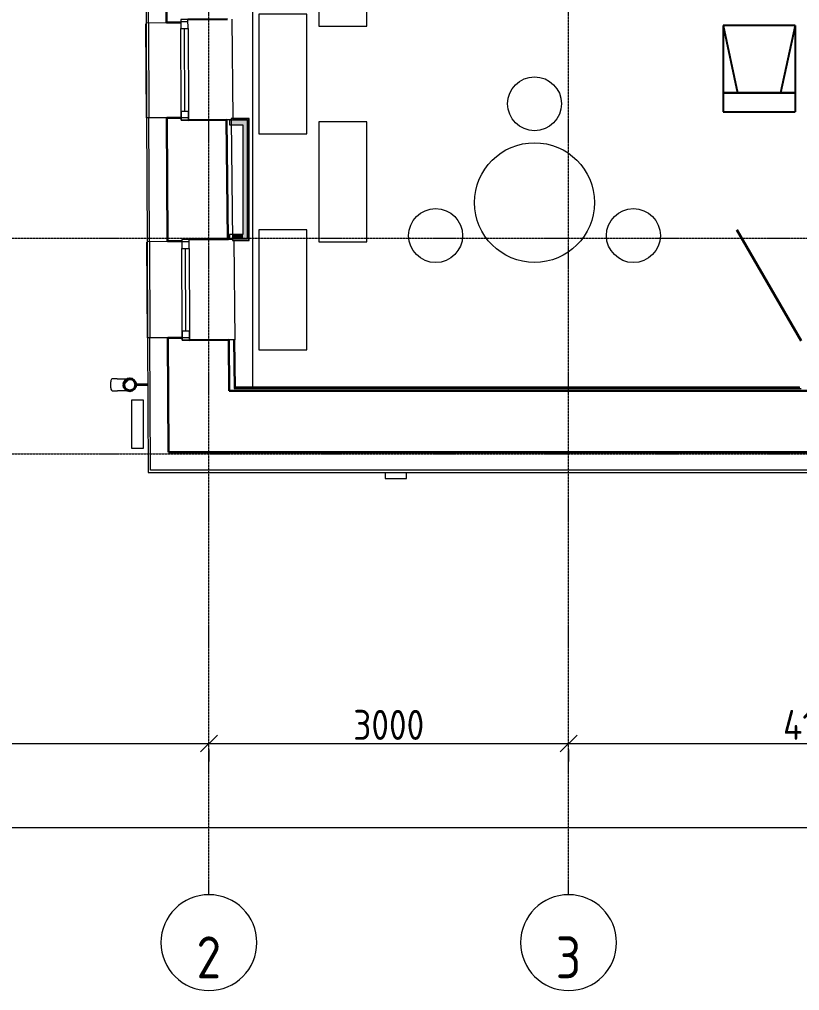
# Model space of a CAD drawing. Header units: millimetres. Extents: x -42533 to 645315, y 3457 to 82611.
# Drawn here: x 278965 to 285473, y 21993 to 30097 of the extents above; entities that cross this region are included whole.
import ezdxf

# ---------------------------------------------------------------- set-up
doc = ezdxf.new("R2010")
doc.units = ezdxf.units.MM
doc.linetypes.add('ADSK_Линия сетки', pattern=[25, 20, -2.5, 0, -2.5])
for name, color, linetype, lineweight in [('_ Окна', 7, 'Continuous', 9), ('Двери', 7, 'Continuous', 9), ('Обобщенные модели', 7, 'Continuous', 18), ('Окна', 7, 'Continuous', 9), ('Оси', 253, 'Continuous', 9), ('Перекрытие', 7, 'Continuous', 18), ('Размеры', 7, 'Continuous', 9), ('Стены внутренние', 7, 'Continuous', 18), ('Стены наружные', 7, 'Continuous', 18), ('Стены несущие', 7, 'Continuous', 30), ('Стены отделка', 7, 'Continuous', 30), ('Стены штриховка', 7, 'Continuous', 9), ('ТХ', 5, 'Continuous', 0), ('ШТРИХОВКА', 252, 'Continuous', 15)]:
    doc.layers.add(name, color=color, linetype=linetype, lineweight=lineweight)
doc.layers.add('ЭОМ_Лотки рабочие', color=5, linetype='Continuous')
doc.styles.add('GOST Common', font='GOST_Common.ttf', dxfattribs={"width": 0.9, "height": 350})
doc.styles.add('GOST Common_1', font='GOST_Common.ttf', dxfattribs={"width": 0.9, "height": 250})
doc.dimstyles.new('ADSK_Основной_2_5_мм', dxfattribs={"dimscale": 304.8, "dimtxt": 251.428749, "dimasz": 0.463911, "dimexe": 0.492126, "dimexo": 0.492126, "dimgap": 0.098425, "dimtad": 1, "dimrnd": 0.01, "dimdsep": 46, "dimtxsty": 'GOST Common_1', "dimblk1": 'OBLIQUE', "dimblk2": 'OBLIQUE', "dimsah": 1, "dimcen": 0.09, "dimdle": 0.492126, "dimazin": 2, "dimtfac": 1, "dimtdec": 4, "dimtix": 1, "dimtmove": 0, "dimatfit": 3, "dimfxl": 1, "dimtvp": 1, "dimtolj": 1, "dimtzin": 0, "dimlwd": 20, "dimlwe": 20, "dimarcsym": 2})

# ---------------------------------------------------------------- blocks, each defined once
blk = doc.blocks.new('_Oblique')
at = {"color": 0, "linetype": 'ByBlock', "lineweight": -2}
blk.add_line((-0.5, -0.5), (0.5, 0.5), dxfattribs=at)
blk = doc.blocks.new('*D1107')
at = {"layer": 'Defpoints', "color": 0, "transparency": 16777216}
for p in [(-5993.1, -2161.9), (506.9, -2161.9), (506.9, -2261.8)]:
    blk.add_point(p, dxfattribs=at)
at = {"layer": 'Размеры', "color": 0, "lineweight": 20, "transparency": 16777216}
for p, q in [((-6143.1, -2261.8), (656.9, -2261.8)), ((-5993.1, -2311.9), (-5993.1, -2411.8)), ((506.9, -2311.9), (506.9, -2411.8))]:
    blk.add_line(p, q, dxfattribs=at)
at = {"layer": 'Размеры', "color": 0, "lineweight": 20, "transparency": 16777216, "xscale": 141.4, "yscale": 141.4, "zscale": 141.4, "rotation": 180}
blk.add_blockref('_Oblique', (-5993.1, -2261.8), dxfattribs=at)
at = {"layer": 'Размеры', "color": 0, "lineweight": 20, "transparency": 16777216, "xscale": 141.4, "yscale": 141.4, "zscale": 141.4}
blk.add_blockref('_Oblique', (506.9, -2261.8), dxfattribs=at)
at = {"layer": 'Размеры', "color": 0, "lineweight": 20, "transparency": 16777216, "insert": (-2743.1, -2106.8), "char_height": 250, "width": 756.843, "attachment_point": 5, "style": 'GOST Common_1'}
blk.add_mtext('\\A1;6500', dxfattribs=at)
blk = doc.blocks.new('*D1108')
at = {"layer": 'Defpoints', "color": 0, "transparency": 16777216}
for p in [(506.9, -2161.9), (3506.9, -2161.9), (3506.9, -2261.8)]:
    blk.add_point(p, dxfattribs=at)
at = {"layer": 'Размеры', "color": 0, "lineweight": 20, "transparency": 16777216}
for p, q in [((356.9, -2261.8), (3656.9, -2261.8)), ((506.9, -2311.9), (506.9, -2411.8)), ((3506.9, -2311.9), (3506.9, -2411.8))]:
    blk.add_line(p, q, dxfattribs=at)
at = {"layer": 'Размеры', "color": 0, "lineweight": 20, "transparency": 16777216, "xscale": 141.4, "yscale": 141.4, "zscale": 141.4, "rotation": 180}
blk.add_blockref('_Oblique', (506.9, -2261.8), dxfattribs=at)
at = {"layer": 'Размеры', "color": 0, "lineweight": 20, "transparency": 16777216, "xscale": 141.4, "yscale": 141.4, "zscale": 141.4}
blk.add_blockref('_Oblique', (3506.9, -2261.8), dxfattribs=at)
at = {"layer": 'Размеры', "color": 0, "lineweight": 20, "transparency": 16777216, "insert": (2006.9, -2106.8), "char_height": 250, "width": 756.843, "attachment_point": 5, "style": 'GOST Common_1'}
blk.add_mtext('\\A1;3000', dxfattribs=at)
blk = doc.blocks.new('*D1109')
at = {"layer": 'Defpoints', "color": 0, "transparency": 16777216}
for p in [(3506.9, -2161.9), (7656.9, -2161.9), (7656.9, -2261.8)]:
    blk.add_point(p, dxfattribs=at)
at = {"layer": 'Размеры', "color": 0, "lineweight": 20, "transparency": 16777216}
for p, q in [((3356.9, -2261.8), (7806.9, -2261.8)), ((3506.9, -2311.9), (3506.9, -2411.8)), ((7656.9, -2311.9), (7656.9, -2411.8))]:
    blk.add_line(p, q, dxfattribs=at)
at = {"layer": 'Размеры', "color": 0, "lineweight": 20, "transparency": 16777216, "xscale": 141.4, "yscale": 141.4, "zscale": 141.4, "rotation": 180}
blk.add_blockref('_Oblique', (3506.9, -2261.8), dxfattribs=at)
at = {"layer": 'Размеры', "color": 0, "lineweight": 20, "transparency": 16777216, "xscale": 141.4, "yscale": 141.4, "zscale": 141.4}
blk.add_blockref('_Oblique', (7656.9, -2261.8), dxfattribs=at)
at = {"layer": 'Размеры', "color": 0, "lineweight": 20, "transparency": 16777216, "insert": (5581.9, -2106.8), "char_height": 250, "width": 726.16, "attachment_point": 5, "style": 'GOST Common_1'}
blk.add_mtext('\\A1;4150', dxfattribs=at)
blk = doc.blocks.new('*D1118')
at = {"layer": 'Defpoints', "color": 0, "transparency": 16777216}
for p in [(-5993.1, -2861.9), (55856.9, -2861.9), (55856.9, -2961.8)]:
    blk.add_point(p, dxfattribs=at)
at = {"layer": 'Размеры', "color": 0, "lineweight": 20, "transparency": 16777216}
for p, q in [((-6143.1, -2961.8), (56006.9, -2961.8)), ((-5993.1, -3011.9), (-5993.1, -3111.8)), ((55856.9, -3011.9), (55856.9, -3111.8))]:
    blk.add_line(p, q, dxfattribs=at)
at = {"layer": 'Размеры', "color": 0, "lineweight": 20, "transparency": 16777216, "xscale": 141.4, "yscale": 141.4, "zscale": 141.4, "rotation": 180}
blk.add_blockref('_Oblique', (-5993.1, -2961.8), dxfattribs=at)
at = {"layer": 'Размеры', "color": 0, "lineweight": 20, "transparency": 16777216, "xscale": 141.4, "yscale": 141.4, "zscale": 141.4}
blk.add_blockref('_Oblique', (55856.9, -2961.8), dxfattribs=at)
at = {"layer": 'Размеры', "color": 0, "lineweight": 20, "transparency": 16777216, "insert": (24931.9, -2806.8), "char_height": 250, "width": 889.802, "attachment_point": 5, "style": 'GOST Common_1'}
blk.add_mtext('\\A1;61850', dxfattribs=at)
blk = doc.blocks.new('ТХ 3 этаж')
at = {"color": 8}
for p, q in [((11806.8, 3609.9), (11806.8, 2889.9)), ((11806.8, 3609.9), (11806.8, 2889.9)), ((12406.8, 3609.9), (11806.8, 3609.9)), ((12406.8, 3609.9), (11806.8, 3609.9)), ((11806.8, 3609.9), (11928.2, 3050.1)), ((11806.8, 3609.9), (11928.2, 3050.1)), ((12406.8, 3609.9), (12285.3, 3050.1)), ((12406.8, 3609.9), (12285.3, 3050.1)), ((12406.8, 3609.9), (12406.8, 2889.9)), ((11806.8, 3050.1), (12406.8, 3050.1)), ((12406.8, 3050.1), (11806.8, 3050.1)), ((11806.8, 2889.9), (12406.8, 2889.9))]:
    blk.add_line(p, q, dxfattribs=at)
at = {"layer": 'ТХ', "color": 8}
for points in [[(8834.1, 3605.9), (8834.1, 4605.9), (8434.1, 4605.9), (8434.1, 3605.9)], [(8334.1, 2705.9), (8334.1, 3705.9), (7934.1, 3705.9), (7934.1, 2705.9)], [(8834.1, 1805.9), (8834.1, 2805.9), (8434.1, 2805.9), (8434.1, 1805.9)], [(8334.1, 905.9), (8334.1, 1905.9), (7934.1, 1905.9), (7934.1, 905.9)]]:
    blk.add_lwpolyline(points, close=True, dxfattribs=at)
for centre, radius in [((10233.8, 2957.9), 225), ((10233.8, 2132.9), 500), ((9408.8, 1857.9), 225), ((11058.8, 1857.9), 225)]:
    blk.add_circle(centre, radius, dxfattribs=at)
blk = doc.blocks.new('План 3 этажа')
at = {"layer": 'Обобщенные модели', "lineweight": 9}
h = blk.add_hatch(dxfattribs=at)
h.set_pattern_fill('FP_7', color=8, angle=90.2724742, style=0, pattern_type=2)
h.set_pattern_definition([(45, (507.34, 158.9), (-106.067, 106.065), [])])
h.paths.add_polyline_path([(-164.377, 683.274), (-142.125, 683.379), (-122.123, 693.129), (-108.332, 710.593), (-103.756, 733.478), (-109.473, 755.141), (-122.495, 771.312), (-142.589, 780.871), (-164.841, 780.765), (-184.843, 771.015), (-198.634, 753.552), (-203.483, 731.834), (-197.584, 709.116), (-184.471, 692.833)])
at = {"layer": 'Стены внутренние'}
for points in [[(733.923, 2901.401), (829.772, 2901.401), (829.772, 2941.401), (693.423, 2941.226), (693.834, 2901.401), (703.688, 2901.401)], [(829.772, 1946.556), (829.772, 2901.401), (789.772, 2901.401), (789.772, 1946.556), (794.538, 1946.556)], [(764.959, 1946.556), (789.772, 1946.556), (789.772, 1986.556), (703.282, 1986.556), (703.688, 1947.263), (703.688, 1946.556)]]:
    blk.add_hatch(color=8, dxfattribs=at).paths.add_polyline_path(points)
at = {"layer": '_ Окна', "color": 8, "lineweight": 18}
for p, q in [((332.03, 3779.517), (272.031, 3779.231)), ((272.031, 3779.231), (272.392, 3703.232)), ((332.391, 3703.517), (332.03, 3779.517)), ((272.392, 3703.232), (332.391, 3703.517)), ((275.664, 3015.24), (335.663, 3015.525)), ((276.025, 2939.241), (275.664, 3015.24)), ((335.663, 3015.525), (336.025, 2939.526)), ((336.025, 2939.526), (276.025, 2939.241)), ((340.757, 1944.537), (280.757, 1944.252)), ((280.757, 1944.252), (281.119, 1868.253)), ((281.119, 1868.253), (341.118, 1868.538)), ((341.118, 1868.538), (340.757, 1944.537)), ((284.39, 1180.261), (344.39, 1180.546)), ((284.752, 1104.262), (284.39, 1180.261)), ((344.39, 1180.546), (344.751, 1104.547)), ((344.751, 1104.547), (284.752, 1104.262))]:
    blk.add_line(p, q, dxfattribs=at)
at = {"layer": '_ Окна', "color": 8}
for p, q in [((332.125, 3759.517), (272.126, 3759.231)), ((305.664, 3015.383), (302.392, 3703.375)), ((335.93, 2959.526), (275.93, 2959.241)), ((340.852, 1924.538), (280.852, 1924.252)), ((314.39, 1180.403), (311.118, 1868.396)), ((344.656, 1124.547), (284.657, 1124.261))]:
    blk.add_line(p, q, dxfattribs=at)
at = {"layer": 'Двери', "color": 8, "lineweight": 30}
blk.add_line((5445.873, 1098.21), (4910.873, 2024.857), dxfattribs=at)
at = {"layer": 'Обобщенные модели', "color": 8}
for p, q in [((-257.367, 781.579), (-299.871, 781.377)), ((-3.509, 737.786), (-102.649, 737.314)), ((-299.395, 681.378), (-256.892, 681.58)), ((-102.601, 727.314), (-3.461, 727.786))]:
    blk.add_line(p, q, dxfattribs=at)
at = {"layer": 'Обобщенные модели', "color": 8, "flags": 128}
for points in [[(-257.367, 781.579), (-251.7, 781.606), (-246.115, 781.632), (-240.623, 781.658), (-235.231, 781.684), (-229.95, 781.709), (-224.786, 781.734), (-219.748, 781.758), (-214.845, 781.781), (-210.084, 781.804), (-205.473, 781.826), (-201.019, 781.847), (-196.729, 781.867), (-192.611, 781.887), (-188.67, 781.905), (-184.913, 781.923), (-181.346, 781.94), (-177.976, 781.956), (-174.806, 781.971), (-171.842, 781.986), (-169.09, 781.999), (-166.738, 782.01)], [(-166.262, 682.011), (-167.532, 682.005), (-170.196, 681.992), (-173.072, 681.979), (-176.157, 681.964), (-179.445, 681.948), (-182.931, 681.932), (-186.609, 681.914), (-190.474, 681.896), (-194.519, 681.877), (-198.739, 681.856), (-203.125, 681.836), (-207.672, 681.814), (-212.372, 681.792), (-217.217, 681.769), (-222.199, 681.745), (-227.311, 681.721), (-232.545, 681.696), (-237.892, 681.67), (-243.343, 681.644), (-248.891, 681.618), (-254.525, 681.591), (-256.892, 681.58)]]:
    blk.add_lwpolyline(points, dxfattribs=at)
at = {"layer": 'Обобщенные модели', "color": 8}
for start, end in [(0.2724742, 180.2724742), (180.2724742, 0.2724742)]:
    blk.add_arc((-153.483, 732.072), 52, start, end, dxfattribs=at)
at = {"layer": 'Обобщенные модели', "color": 8, "lineweight": 40}
for start, end in [(0.2724742, 180.2724742), (180.2724742, 0.2724742)]:
    blk.add_arc((-153.483, 732.072), 50, start, end, dxfattribs=at)
at = {"layer": 'Обобщенные модели', "color": 8}
for start_param, end_param in [(3.14159265, 4.71238898), (4.71238898, 6.28318531)]:
    blk.add_ellipse((-299.633, 731.377), major_axis=(0.238, -49.999), ratio=0.30901699, start_param=start_param, end_param=end_param, dxfattribs=at)
at = {"layer": 'Окна', "color": 8}
for p, q in [((332.03, 3779.517), (272.031, 3779.231)), ((272.031, 3779.231), (272.392, 3703.232)), ((332.391, 3703.517), (332.03, 3779.517)), ((275.664, 3015.24), (272.392, 3703.232)), ((332.391, 3703.517), (335.663, 3015.525)), ((275.664, 3015.24), (276.025, 2939.241)), ((336.025, 2939.526), (335.663, 3015.525)), ((276.025, 2939.241), (336.025, 2939.526)), ((340.757, 1944.537), (280.757, 1944.252)), ((280.757, 1944.252), (281.119, 1868.253)), ((284.39, 1180.261), (281.119, 1868.253)), ((341.118, 1868.538), (340.757, 1944.537)), ((341.118, 1868.538), (344.39, 1180.546)), ((284.39, 1180.261), (284.752, 1104.262)), ((344.751, 1104.547), (344.39, 1180.546)), ((284.752, 1104.262), (344.751, 1104.547))]:
    blk.add_line(p, q, dxfattribs=at)
at = {"layer": 'Оси', "color": 8, "linetype": 'ADSK_Линия сетки'}
for p, q in [((506.908, -3523.688), (506.908, 43515.246)), ((3506.908, -3523.688), (3506.908, 43515.246)), ((-10051.774, 1953.902), (51155.436, 1953.902)), ((-10051.774, 153.902), (51155.436, 153.902))]:
    blk.add_line(p, q, dxfattribs=at)
at = {"layer": 'Оси', "color": 8, "lineweight": 20}
for centre, start, end in [((506.908, -3923.688), 360, 180), ((3506.908, -3923.688), 360, 180), ((506.908, -3923.688), 180, 360), ((3506.908, -3923.688), 180, 360)]:
    blk.add_arc(centre, 400, start, end, dxfattribs=at)
at = {"layer": 'Перекрытие', "color": 8}
blk.add_line((873.207, 712), (873.207, 7561.902), dxfattribs=at)
at = {"layer": 'Стены внутренние', "color": 8}
for p, q in [((653.413, 2942.035), (653.423, 2941.036)), ((672.363, 1107.105), (672.373, 1106.105))]:
    blk.add_line(p, q, dxfattribs=at)
at = {"layer": 'Стены наружные', "color": 8}
for p, q in [((-18.797, 3742.24), (-17.797, 3742.245)), ((-15.066, 2957.857), (-18.797, 3742.24)), ((-17.847, 3752.852), (-14.066, 2957.861)), ((2.153, 3752.948), (5.933, 2957.957)), ((696.748, 3781.251), (705.298, 2953.401)), ((-14.066, 2957.861), (-15.066, 2957.857)), ((-10.144, 1922.868), (-9.144, 1922.873)), ((-6.34, 1122.877), (-10.144, 1922.868)), ((-9.168, 1927.873), (-5.34, 1122.882)), ((10.832, 1927.968), (14.66, 1122.977)), ((715.82, 1934.556), (724.373, 1106.352)), ((-5.34, 1122.882), (-6.34, 1122.877))]:
    blk.add_line(p, q, dxfattribs=at)
at = {"layer": 'Стены несущие', "color": 8}
for p, q in [((152.151, 3753.661), (147.086, 4818.649)), ((152.151, 3753.661), (272.15, 3754.232)), ((332.03, 3779.517), (662.026, 3781.086)), ((275.93, 2959.241), (155.932, 2958.67)), ((160.83, 1928.682), (155.932, 2958.67)), ((653.423, 2941.036), (336.025, 2939.526)), ((663.688, 1947.073), (653.423, 2941.036)), ((340.757, 1944.537), (670.753, 1946.107)), ((670.748, 1947.107), (663.688, 1947.073)), ((670.753, 1946.107), (670.748, 1947.107)), ((160.83, 1928.682), (280.829, 1929.252)), ((284.657, 1124.261), (164.658, 1123.691)), ((164.658, 1123.691), (169.193, 170)), ((672.373, 1106.105), (344.751, 1104.547)), ((676.774, 680), (672.373, 1106.105)), ((7625.477, 680), (676.774, 680)), ((169.193, 170), (8185.477, 170))]:
    blk.add_line(p, q, dxfattribs=at)
at = {"layer": 'Стены отделка', "color": 8, "lineweight": 9}
for p, q in [((-22.912, 4817.84), (-17.847, 3752.852)), ((2.153, 3752.948), (-2.912, 4817.936)), ((-17.847, 3752.852), (152.151, 3753.661)), ((155.932, 2958.67), (-14.066, 2957.861)), ((-14.066, 2957.861), (-9.168, 1927.873)), ((10.832, 1927.968), (5.933, 2957.957)), ((693.423, 2941.226), (653.423, 2941.036)), ((678.06, 2941.401), (678.06, 2901.401)), ((678.06, 2941.401), (829.772, 2941.401)), ((839.772, 2953.401), (693.297, 2953.401)), ((693.297, 2953.401), (693.421, 2941.401)), ((693.423, 2941.226), (703.819, 1934.556)), ((829.772, 1946.556), (829.772, 2941.401)), ((841.772, 1936.556), (841.772, 2951.401)), ((678.06, 2901.401), (789.772, 2901.401)), ((789.772, 2901.401), (789.772, 1986.556)), ((663.688, 1947.073), (663.698, 1946.073)), ((670.753, 1946.107), (703.699, 1946.263)), ((789.772, 1986.556), (679.772, 1986.556)), ((679.772, 1986.556), (679.772, 1946.556)), ((829.772, 1946.556), (679.772, 1946.556)), ((-9.168, 1927.873), (160.83, 1928.682)), ((703.819, 1934.556), (839.772, 1934.556)), ((164.658, 1123.691), (-5.34, 1122.882)), ((-5.34, 1122.882), (0, 0)), ((19.905, 20), (14.66, 1122.977)), ((724.373, 1106.352), (672.373, 1106.105)), ((728.57, 700), (724.373, 1106.352)), ((676.774, 680), (716.772, 680.413)), ((5433.873, 712), (716.446, 712)), ((716.772, 680.413), (716.776, 680)), ((728.57, 700), (5445.873, 700)), ((-38.936, 603.649), (-138.936, 603.649)), ((-138.936, 603.649), (-138.936, 203.649)), ((-38.936, 203.649), (-38.936, 603.649)), ((-138.936, 203.649), (-38.936, 203.649)), ((0, 0), (8355.477, 0)), ((8335.477, 20), (19.905, 20)), ((1976, 0), (1976, -50)), ((2155.998, -50), (2155.998, 0)), ((1976, -50), (2155.998, -50))]:
    blk.add_line(p, q, dxfattribs=at)
at = {"layer": 'Стены штриховка', "color": 8}
for p, q in [((703.318, 2951.401), (703.298, 2953.401)), ((841.772, 2951.401), (703.318, 2951.401)), ((839.772, 1934.556), (839.772, 2953.401)), ((841.772, 2953.401), (839.772, 2953.401)), ((841.772, 2951.401), (841.772, 2953.401)), ((713.799, 1936.556), (841.772, 1936.556)), ((713.82, 1934.556), (713.799, 1936.556)), ((839.772, 1934.556), (841.772, 1934.556)), ((841.772, 1934.556), (841.772, 1936.556)), ((712.373, 1106.295), (716.569, 700)), ((726.57, 700), (722.373, 1106.343)), ((5435.873, 710), (716.466, 710)), ((716.569, 700), (728.57, 700))]:
    blk.add_line(p, q, dxfattribs=at)
at = {"layer": 'ЭОМ_Лотки рабочие'}
blk.add_blockref('ТХ 3 этаж', (-7010.895, 118.542), dxfattribs=at)
at = {"layer": 'Оси', "color": 8, "char_height": 350, "attachment_point": 5, "line_spacing_factor": 1.022766, "style": 'GOST Common'}
for s, insert, width in [('\\pxqc,t0.25714,0.51429,0.77143,1.02857,1.28571,1.54286,1.8,2.05714,2.31429,2.57143,2.82857,3.08571,3.34286,3.6,3.85714,4.11429,4.37143,4.62857,4.88571,5.14286,5.4,5.65714,5.91429,6.17143,6.42857,6.68571,6.94286,7.2,7.45714,7.71429,7.97143,8.22857;{2}', (506.077, -4046.592), 232.2), ('\\pxqc,t0.25714,0.51429,0.77143,1.02857,1.28571,1.54286,1.8,2.05714,2.31429,2.57143,2.82857,3.08571,3.34286,3.6,3.85714,4.11429,4.37143,4.62857,4.88571,5.14286,5.4,5.65714,5.91429,6.17143,6.42857,6.68571,6.94286,7.2,7.45714,7.71429,7.97143,8.22857;{3}', (3506.077, -4046.592), 225.9)]:
    blk.add_mtext(s, dxfattribs=dict(at, insert=insert, width=width))
at = {"layer": 'Размеры', "color": 8, "lineweight": 20}
for base, p1, p2, override, picture, middle in [((506.908, -2261.837), (-5993.092, -2161.853), (506.908, -2161.853), {"dimpost": '<>', "dimfxl": 6500}, '*D1107', (-2743.092, -2106.837)), ((3506.908, -2261.837), (506.908, -2161.853), (3506.908, -2161.853), {"dimpost": '<>', "dimfxl": 3000}, '*D1108', (2006.908, -2106.837)), ((7656.908, -2261.837), (3506.908, -2161.853), (7656.908, -2161.853), {"dimpost": '<>', "dimfxl": 4150}, '*D1109', (5581.908, -2106.837)), ((55856.908, -2961.837), (-5993.092, -2861.853), (55856.908, -2861.853), {"dimpost": '<>', "dimfxl": 61850}, '*D1118', (24931.908, -2806.837))]:
    dim = blk.add_linear_dim(base=base, p1=p1, p2=p2, dimstyle='ADSK_Основной_2_5_мм', override=override, dxfattribs=at)
    dim.commit()
    dim.dimension.update_dxf_attribs({"geometry": picture, "text_midpoint": middle})

msp = doc.modelspace()

# ---------------------------------------------------------------- block references
at = {"layer": 'ШТРИХОВКА'}
msp.add_blockref('План 3 этажа', (280039.2, 26316.4), dxfattribs=at)

doc.saveas('drawing.dxf')
